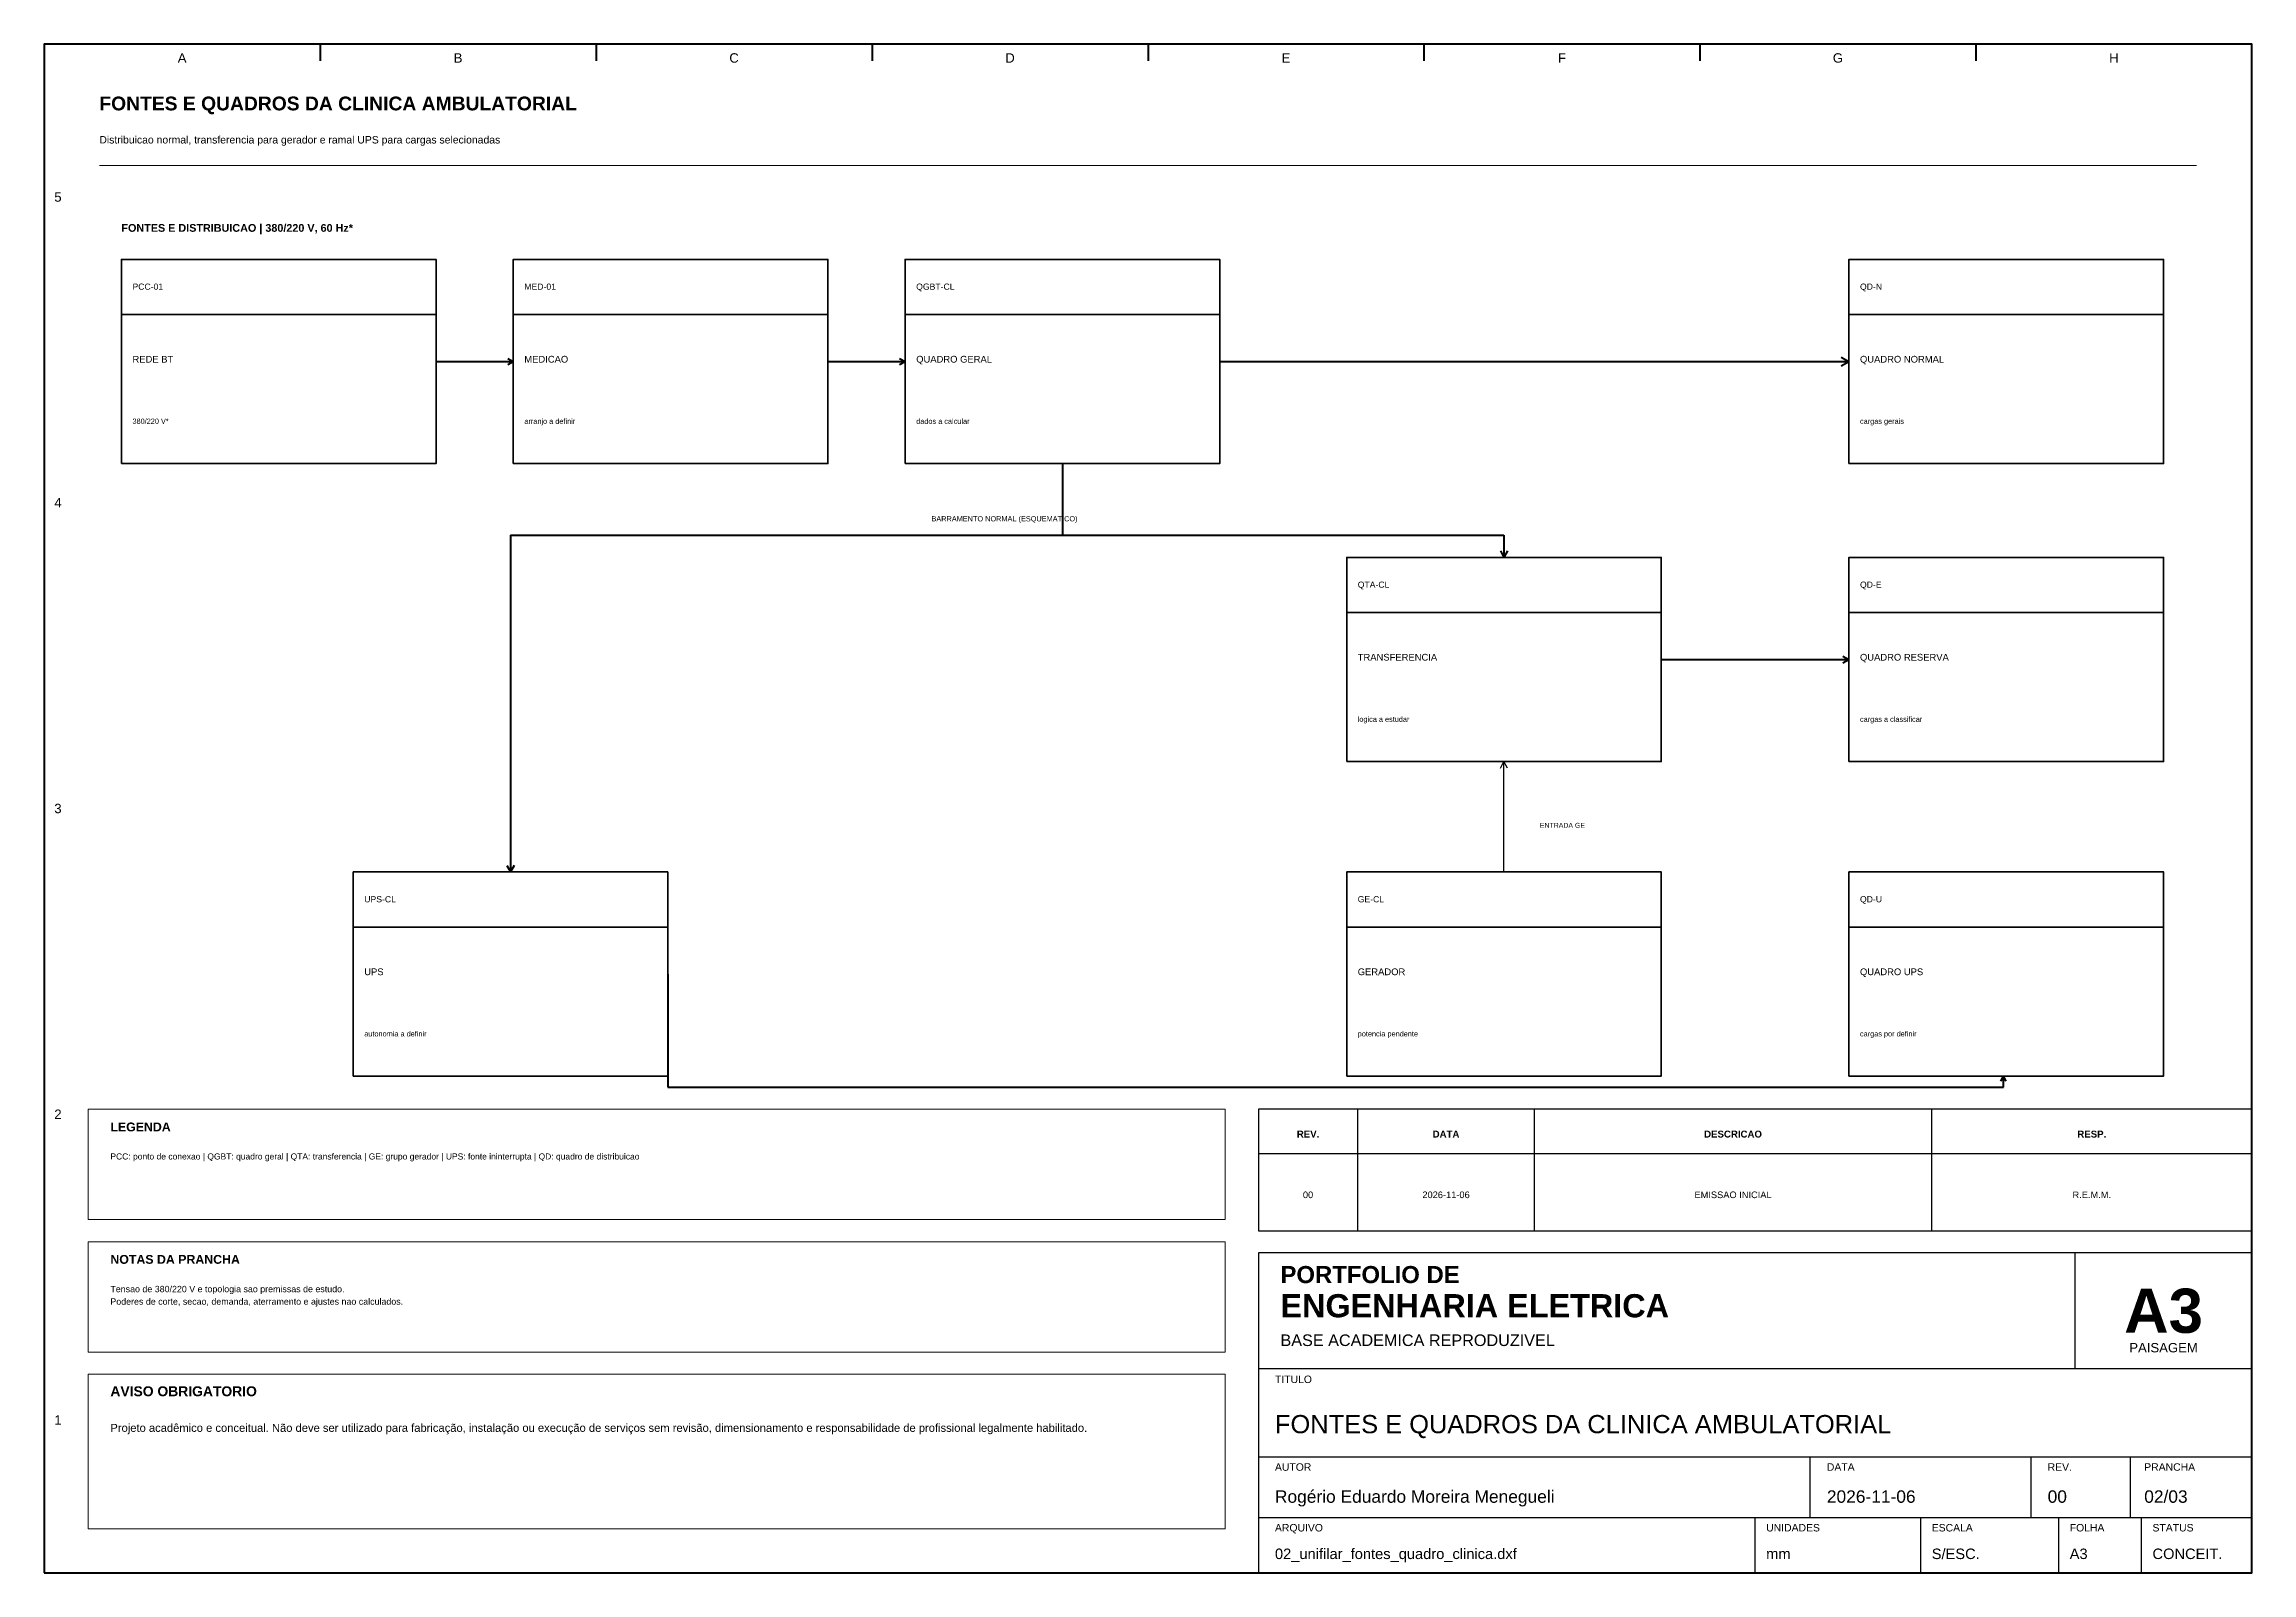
# Model space of a CAD drawing. Header units: millimetres. Extents: x 10 to 410, y 10 to 287.
import ezdxf
from ezdxf.enums import TextEntityAlignment as Align

# ---------------------------------------------------------------- set-up
doc = ezdxf.new("R2010")
doc.units = ezdxf.units.MM
for name, color, linetype, lineweight in [('00_MOLDURA', 7, 'CONTINUOUS', 50), ('01_CARIMBO', 7, 'CONTINUOUS', 25), ('02_TEXTO', 7, 'CONTINUOUS', 18), ('03_COTAS', 152, 'CONTINUOUS', 18), ('04_EQUIPAMENTOS', 32, 'CONTINUOUS', 35), ('05_POTENCIA', 12, 'CONTINUOUS', 50), ('06_COMANDO', 94, 'CONTINUOUS', 25), ('12_LEGENDA', 7, 'CONTINUOUS', 18), ('13_NOTAS', 7, 'CONTINUOUS', 18)]:
    doc.layers.add(name, color=color, linetype=linetype, lineweight=lineweight)
doc.styles.add('PORTFOLIO_TEXTO', font='arial.ttf')
doc.styles.add('PORTFOLIO_TITULO', font='arialbd.ttf', dxfattribs={"width": 0.92})

# ---------------------------------------------------------------- blocks, each defined once
blk = doc.blocks.new('P21_CAIXA_EQUIPAMENTO')
blk.add_line((0, 27), (57, 27))
blk.add_lwpolyline([(0, 0), (57, 0), (57, 37), (0, 37)], close=True)
at = {"style": 'PORTFOLIO_TEXTO'}
for tag, p, height in [('TAG', (2, 31.5), 1.12), ('TITULO', (2, 18.3), 1.22), ('DADOS', (2, 7.2), 0.95)]:
    blk.add_attdef(tag, p, '', height=height, dxfattribs=at)
blk = doc.blocks.new('CARIMBO_A3')
at = {"layer": '01_CARIMBO'}
for p, q in [((148, 37), (148, 58)), ((0, 37), (180, 37)), ((0, 21), (180, 21)), ((100, 10), (100, 21)), ((140, 10), (140, 21)), ((158, 10), (158, 21)), ((0, 10), (180, 10)), ((90, 0), (90, 10)), ((120, 0), (120, 10)), ((145, 0), (145, 10)), ((160, 0), (160, 10))]:
    blk.add_line(p, q, dxfattribs=at)
blk.add_lwpolyline([(0, 0), (180, 0), (180, 58), (0, 58)], close=True, dxfattribs=at)
at = {"layer": '01_CARIMBO', "style": 'PORTFOLIO_TEXTO'}
for s, p in [('TITULO', (3, 34.4)), ('AUTOR', (3, 18.5)), ('DATA', (103, 18.5)), ('REV.', (143, 18.5)), ('PRANCHA', (160.5, 18.5)), ('ARQUIVO', (3, 7.5)), ('UNIDADES', (92, 7.5)), ('ESCALA', (122, 7.5)), ('FOLHA', (147, 7.5)), ('STATUS', (162, 7.5))]:
    blk.add_text(s, height=1.35, dxfattribs=at).set_placement(p)
at = {"layer": '02_TEXTO'}
for s, height, style, p in [('PORTFOLIO DE', 3.1, 'PORTFOLIO_TITULO', (4, 52.5)), ('ENGENHARIA ELETRICA', 4.2, 'PORTFOLIO_TITULO', (4, 46.3)), ('BASE ACADEMICA REPRODUZIVEL', 2.1, 'PORTFOLIO_TEXTO', (4, 41.1))]:
    blk.add_text(s, height=height, dxfattribs=dict(at, style=style)).set_placement(p)
for s, height, style, p in [('A3', 8, 'PORTFOLIO_TITULO', (164, 47.5)), ('PAISAGEM', 1.7, 'PORTFOLIO_TEXTO', (164, 40.8))]:
    blk.add_text(s, height=height, dxfattribs=dict(at, style=style)).set_placement(p, align=Align.MIDDLE_CENTER)
at = {"layer": '02_TEXTO', "style": 'PORTFOLIO_TEXTO'}
for tag, p, height in [('TITULO', (3, 25.3), 3.3), ('AUTOR', (3, 12.7), 2.25), ('DATA', (103, 12.7), 2.25), ('REVISAO', (143, 12.7), 2.25), ('PRANCHA', (160.5, 12.7), 2.25), ('ARQUIVO', (3, 2.5), 1.9), ('UNIDADES', (92, 2.5), 1.9), ('ESCALA', (122, 2.5), 1.9), ('FOLHA', (147, 2.5), 1.9), ('STATUS', (162, 2.5), 1.9)]:
    blk.add_attdef(tag, p, '', height=height, dxfattribs=at)

msp = doc.modelspace()

# ---------------------------------------------------------------- linework, layer by layer
at = {"layer": '00_MOLDURA'}
for p, q in [((60, 287), (60, 284)), ((110, 287), (110, 284)), ((160, 287), (160, 284)), ((210, 287), (210, 284)), ((260, 287), (260, 284)), ((310, 287), (310, 284)), ((360, 287), (360, 284))]:
    msp.add_line(p, q, dxfattribs=at)
msp.add_lwpolyline([(10, 10), (410, 10), (410, 287), (10, 287)], close=True, dxfattribs=at)
at = {"layer": '01_CARIMBO'}
for p, q in [((248, 72), (248, 94)), ((280, 72), (280, 94)), ((352, 72), (352, 94)), ((230, 86), (410, 86))]:
    msp.add_line(p, q, dxfattribs=at)
msp.add_lwpolyline([(230, 72), (410, 72), (410, 94), (230, 94)], close=True, dxfattribs=at)
at = {"layer": '03_COTAS'}
msp.add_line((20, 265), (400, 265), dxfattribs=at)
at = {"layer": '05_POTENCIA'}
for p, q in [((81, 229.5), (95, 229.5)), ((94, 230.05), (95, 229.5)), ((94, 228.95), (95, 229.5)), ((152, 229.5), (166, 229.5)), ((165, 230.05), (166, 229.5)), ((165, 228.95), (166, 229.5)), ((223, 229.5), (337, 229.5)), ((335.6, 230.27), (337, 229.5)), ((335.6, 228.73), (337, 229.5)), ((194.5, 211), (194.5, 198)), ((94.5, 198), (274.5, 198)), ((94.5, 198), (94.5, 137)), ((274.5, 198), (274.5, 194)), ((273.84, 195.2), (274.5, 194)), ((275.16, 195.2), (274.5, 194)), ((335.9, 176.1), (337, 175.5)), ((303, 175.5), (337, 175.5)), ((335.9, 174.9), (337, 175.5)), ((93.84, 138.2), (94.5, 137)), ((95.16, 138.2), (94.5, 137)), ((123, 118.5), (123, 98)), ((364.5, 99.1), (365, 100)), ((365, 98), (365, 100)), ((365.5, 99.1), (365, 100)), ((123, 98), (365, 98))]:
    msp.add_line(p, q, dxfattribs=at)
at = {"layer": '06_COMANDO'}
for p in [(273.84, 155.8), (274.5, 137), (275.16, 155.8)]:
    msp.add_line(p, (274.5, 157), dxfattribs=at)
at = {"layer": '12_LEGENDA'}
msp.add_lwpolyline([(18, 74), (224, 74), (224, 94), (18, 94)], close=True, dxfattribs=at)
at = {"layer": '13_NOTAS'}
for points in [[(18, 50), (224, 50), (224, 70), (18, 70)], [(18, 18), (224, 18), (224, 46), (18, 46)]]:
    msp.add_lwpolyline(points, close=True, dxfattribs=at)

# ---------------------------------------------------------------- block references
at = {"layer": '01_CARIMBO'}
msp.add_blockref('CARIMBO_A3', (230, 10), dxfattribs=at).add_auto_attribs({'TITULO': 'FONTES E QUADROS DA CLINICA AMBULATORIAL', 'AUTOR': 'Rogério Eduardo Moreira Menegueli', 'DATA': '2026-11-06', 'REVISAO': '00', 'PRANCHA': '02/03', 'ARQUIVO': '02_unifilar_fontes_quadro_clinica.dxf', 'UNIDADES': 'mm', 'ESCALA': 'S/ESC.', 'FOLHA': 'A3', 'STATUS': 'CONCEIT.'})
at = {"layer": '04_EQUIPAMENTOS'}
for p, values in [((24, 211), {'TAG': 'PCC-01', 'TITULO': 'REDE BT', 'DADOS': '380/220 V*'}), ((95, 211), {'TAG': 'MED-01', 'TITULO': 'MEDICAO', 'DADOS': 'arranjo a definir'}), ((166, 211), {'TAG': 'QGBT-CL', 'TITULO': 'QUADRO GERAL', 'DADOS': 'dados a calcular'}), ((337, 211), {'TAG': 'QD-N', 'TITULO': 'QUADRO NORMAL', 'DADOS': 'cargas gerais'}), ((246, 157), {'TAG': 'QTA-CL', 'TITULO': 'TRANSFERENCIA', 'DADOS': 'logica a estudar'}), ((337, 157), {'TAG': 'QD-E', 'TITULO': 'QUADRO RESERVA', 'DADOS': 'cargas a classificar'}), ((66, 100), {'TAG': 'UPS-CL', 'TITULO': 'UPS', 'DADOS': 'autonomia a definir'}), ((246, 100), {'TAG': 'GE-CL', 'TITULO': 'GERADOR', 'DADOS': 'potencia pendente'}), ((337, 100), {'TAG': 'QD-U', 'TITULO': 'QUADRO UPS', 'DADOS': 'cargas por definir'})]:
    msp.add_blockref('P21_CAIXA_EQUIPAMENTO', p, dxfattribs=at).add_auto_attribs(values)

# ---------------------------------------------------------------- texts
at = {"layer": '00_MOLDURA', "style": 'PORTFOLIO_TEXTO'}
for s, p in [('A', (35, 284.5)), ('B', (85, 284.5)), ('C', (135, 284.5)), ('D', (185, 284.5)), ('E', (235, 284.5)), ('F', (285, 284.5)), ('G', (335, 284.5)), ('H', (385, 284.5)), ('5', (12.5, 259.3)), ('4', (12.5, 203.9)), ('3', (12.5, 148.5)), ('2', (12.5, 93.1)), ('1', (12.5, 37.7))]:
    msp.add_text(s, height=1.7, dxfattribs=at).set_placement(p, align=Align.MIDDLE_CENTER)
at = {"layer": '01_CARIMBO', "style": 'PORTFOLIO_TITULO'}
for s, p in [('REV.', (239, 89.5)), ('DATA', (264, 89.5)), ('DESCRICAO', (316, 89.5)), ('RESP.', (381, 89.5))]:
    msp.add_text(s, height=1.25, dxfattribs=at).set_placement(p, align=Align.MIDDLE_CENTER)
at = {"layer": '02_TEXTO'}
for s, height, style, p in [('FONTES E QUADROS DA CLINICA AMBULATORIAL', 2.5, 'PORTFOLIO_TITULO', (20, 275)), ('Distribuicao normal, transferencia para gerador e ramal UPS para cargas selecionadas', 1.35, 'PORTFOLIO_TEXTO', (20, 269))]:
    msp.add_text(s, height=height, dxfattribs=dict(at, style=style)).set_placement(p)
at = {"layer": '02_TEXTO', "style": 'PORTFOLIO_TEXTO'}
for s, p in [('00', (239, 78.5)), ('2026-11-06', (264, 78.5)), ('EMISSAO INICIAL', (316, 78.5)), ('R.E.M.M.', (381, 78.5))]:
    msp.add_text(s, height=1.2, dxfattribs=at).set_placement(p, align=Align.MIDDLE_CENTER)
at = {"layer": '05_POTENCIA', "style": 'PORTFOLIO_TITULO'}
msp.add_text('FONTES E DISTRIBUICAO | 380/220 V, 60 Hz*', height=1.4, dxfattribs=at).set_placement((24, 253))
at = {"layer": '05_POTENCIA', "style": 'PORTFOLIO_TEXTO'}
msp.add_text('BARRAMENTO NORMAL (ESQUEMATICO)', height=0.95, dxfattribs=at).set_placement((184, 201), align=Align.MIDDLE_CENTER)
at = {"layer": '06_COMANDO', "style": 'PORTFOLIO_TEXTO'}
msp.add_text('ENTRADA GE', height=0.9, dxfattribs=at).set_placement((281, 145))
at = {"layer": '12_LEGENDA', "style": 'PORTFOLIO_TITULO'}
msp.add_text('LEGENDA', height=1.6, dxfattribs=at).set_placement((22, 90))
at = {"layer": '12_LEGENDA', "insert": (22, 86), "char_height": 1.1, "width": 198, "attachment_point": 1, "line_spacing_factor": 1.18, "style": 'PORTFOLIO_TEXTO'}
msp.add_mtext('PCC: ponto de conexao | QGBT: quadro geral | QTA: transferencia | GE: grupo gerador | UPS: fonte ininterrupta | QD: quadro de distribuicao', dxfattribs=at)
at = {"layer": '13_NOTAS', "style": 'PORTFOLIO_TITULO'}
for s, height, p in [('NOTAS DA PRANCHA', 1.6, (22, 66)), ('AVISO OBRIGATORIO', 1.8, (22, 42))]:
    msp.add_text(s, height=height, dxfattribs=at).set_placement(p)
at = {"layer": '13_NOTAS', "width": 198, "attachment_point": 1, "line_spacing_factor": 1.18, "style": 'PORTFOLIO_TEXTO'}
for s, insert, char_height in [('Tensao de 380/220 V e topologia sao premissas de estudo.\\PPoderes de corte, secao, demanda, aterramento e ajustes nao calculados.', (22, 62), 1.15), ('Projeto acadêmico e conceitual. Não deve ser utilizado para fabricação, instalação ou execução de serviços sem revisão, dimensionamento e responsabilidade de profissional legalmente habilitado.', (22, 37), 1.45)]:
    msp.add_mtext(s, dxfattribs=dict(at, insert=insert, char_height=char_height))

doc.saveas('drawing.dxf')
